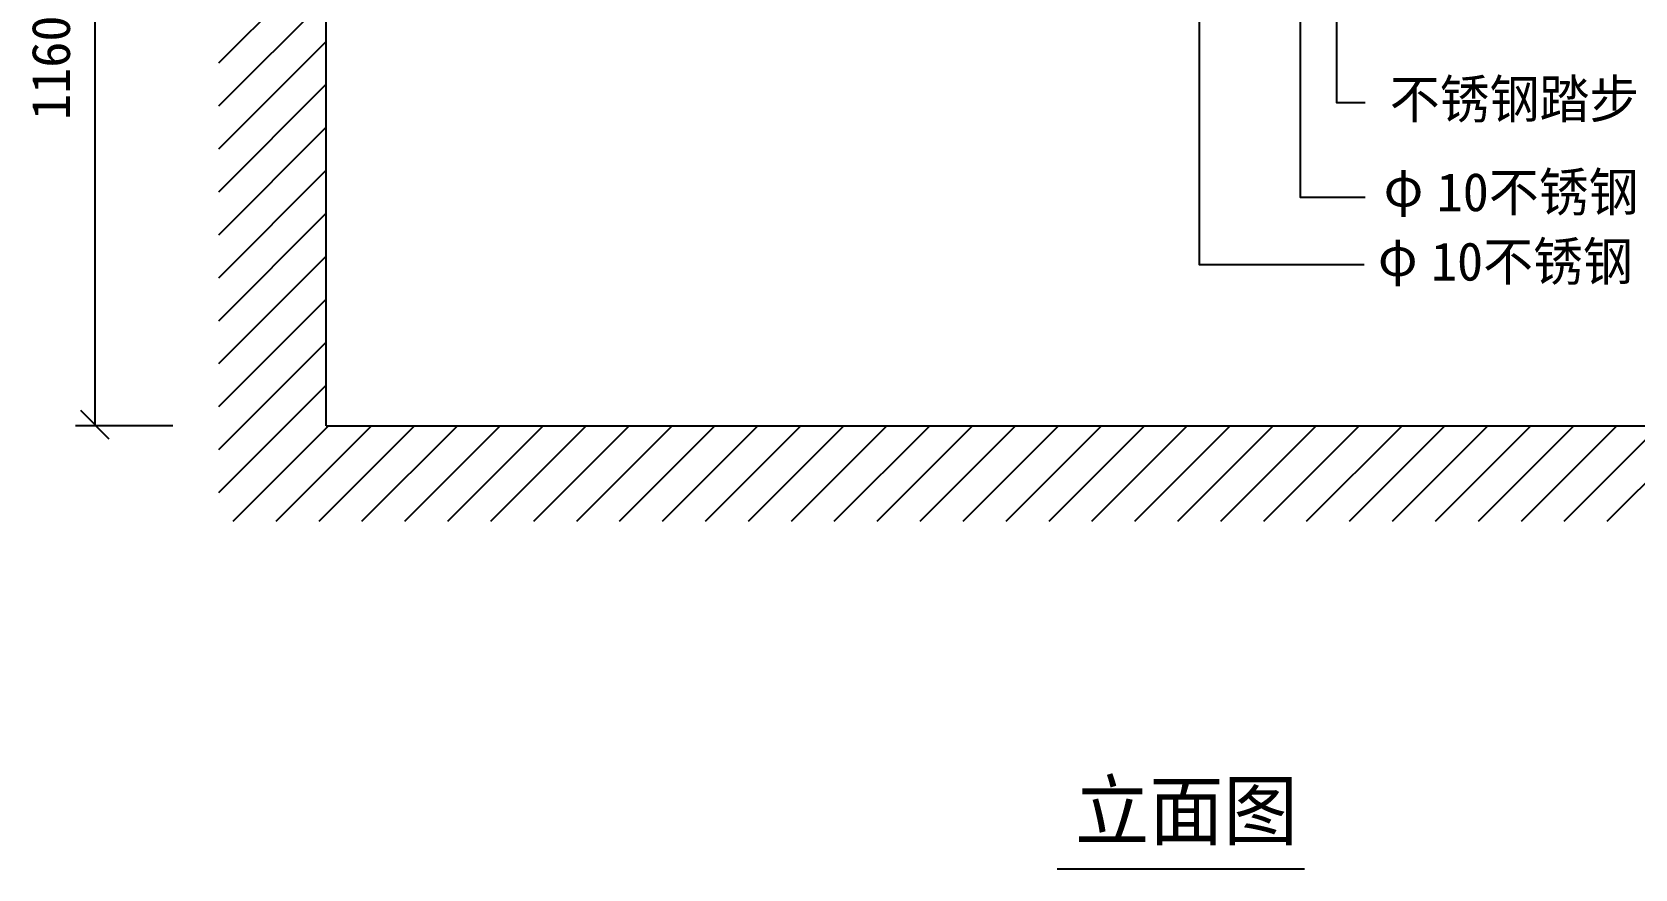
# Model space of a CAD drawing. Header units: metres. Extents: x 842 to 2288, y -739 to 972.
# Drawn here: x 1101 to 1761, y -739 to -394 of the extents above; entities that cross this region are included whole.
import ezdxf

# ---------------------------------------------------------------- set-up
doc = ezdxf.new("R2010")
doc.units = ezdxf.units.M
for name, color, linetype in [('2', 2, 'Continuous'), ('BH', 3, 'Continuous'), ('DIM', 3, 'Continuous'), ('TEXT', 7, 'Continuous')]:
    doc.layers.add(name, color=color, linetype=linetype)

# ---------------------------------------------------------------- blocks, each defined once
blk = doc.blocks.new('_ARCHTICK')
at = {"color": 0, "linetype": 'ByBlock'}
blk.add_lwpolyline([(-0.81, -0.74), (0.67, 0.73)], dxfattribs=at)

msp = doc.modelspace()

# ---------------------------------------------------------------- linework, layer by layer
at = {"layer": '2'}
for q in [(1222.03, -106.49), (2236.09, -556.49)]:
    msp.add_line((1222.03, -556.49), q, dxfattribs=at)
at = {"layer": 'BH'}
for p, q in [((1177.78, -407.2), (1222.03, -362.95)), ((1177.78, -424.88), (1222.03, -380.63)), ((1177.78, -442.56), (1222.03, -398.31)), ((1177.78, -460.23), (1222.03, -415.98)), ((1177.78, -477.91), (1222.03, -433.66)), ((1177.78, -495.59), (1222.03, -451.34)), ((1177.78, -513.27), (1222.03, -469.02)), ((1177.78, -530.94), (1222.03, -486.7)), ((1177.78, -548.62), (1222.03, -504.37)), ((1177.78, -566.3), (1222.03, -522.05)), ((1177.78, -583.98), (1222.03, -539.73)), ((1183.69, -595.75), (1222.94, -556.49)), ((1201.36, -595.75), (1240.62, -556.49)), ((1219.04, -595.75), (1258.3, -556.49)), ((1236.72, -595.75), (1275.98, -556.49)), ((1254.4, -595.75), (1293.65, -556.49)), ((1272.07, -595.75), (1311.33, -556.49)), ((1289.75, -595.75), (1329.01, -556.49)), ((1307.43, -595.75), (1346.69, -556.49)), ((1325.11, -595.75), (1364.36, -556.49)), ((1342.79, -595.75), (1382.04, -556.49)), ((1360.46, -595.75), (1399.72, -556.49)), ((1378.14, -595.75), (1417.4, -556.49)), ((1395.82, -595.75), (1435.08, -556.49)), ((1413.5, -595.75), (1452.75, -556.49)), ((1431.17, -595.75), (1470.43, -556.49)), ((1448.85, -595.75), (1488.11, -556.49)), ((1466.53, -595.75), (1505.79, -556.49)), ((1484.21, -595.75), (1523.46, -556.49)), ((1501.88, -595.75), (1541.14, -556.49)), ((1519.56, -595.75), (1558.82, -556.49)), ((1537.24, -595.75), (1576.5, -556.49)), ((1554.92, -595.75), (1594.17, -556.49)), ((1572.6, -595.75), (1611.85, -556.49)), ((1590.27, -595.75), (1629.53, -556.49)), ((1607.95, -595.75), (1647.21, -556.49)), ((1625.63, -595.75), (1664.89, -556.49)), ((1643.31, -595.75), (1682.56, -556.49)), ((1660.98, -595.75), (1700.24, -556.49)), ((1678.66, -595.75), (1717.92, -556.49)), ((1696.34, -595.75), (1735.6, -556.49)), ((1714.02, -595.75), (1753.27, -556.49)), ((1731.69, -595.75), (1770.95, -556.49)), ((1749.37, -595.75), (1788.63, -556.49))]:
    msp.add_line(p, q, dxfattribs=at)
at = {"layer": 'DIM'}
for p, q in [((1126.72, -266.49), (1126.72, -556.49)), ((1158.82, -556.49), (1118.72, -556.49))]:
    msp.add_line(p, q, dxfattribs=at)
for points in [[(1594.19, -280.97), (1581.36, -280.97), (1581.36, -490.14), (1649.34, -490.14)], [(1637.9, -310.05), (1637.9, -423.51), (1649.66, -423.51)], [(1622.95, -318.84), (1622.95, -462.42), (1649.66, -462.42)]]:
    msp.add_lwpolyline(points, dxfattribs=at)
at = {"layer": 'TEXT'}
msp.add_line((1522.95, -738.87), (1624.74, -738.87), dxfattribs=at)

# ---------------------------------------------------------------- block references
at = {"layer": 'DIM', "xscale": 8, "yscale": 8, "zscale": 8, "rotation": 270}
msp.add_blockref('_ARCHTICK', (1126.72, -556.49), dxfattribs=at)

# ---------------------------------------------------------------- texts
msp.add_text('1160', height=15.8, rotation=90).set_placement((1116.51, -430.65))
at = {"layer": 'TEXT'}
for s, height, p in [('不锈钢踏步', 15.8, (1659.84, -429.94)), ('φ', 15.8, (1657.32, -466.27)), ('10不锈钢', 15.8, (1679.13, -468.19)), ('φ', 15.8, (1654.96, -494.84)), ('10不锈钢', 15.8, (1676.78, -496.75)), ('立面图', 23.5, (1530.31, -726.62))]:
    msp.add_text(s, height=height, dxfattribs=at).set_placement(p)

doc.saveas('drawing.dxf')
